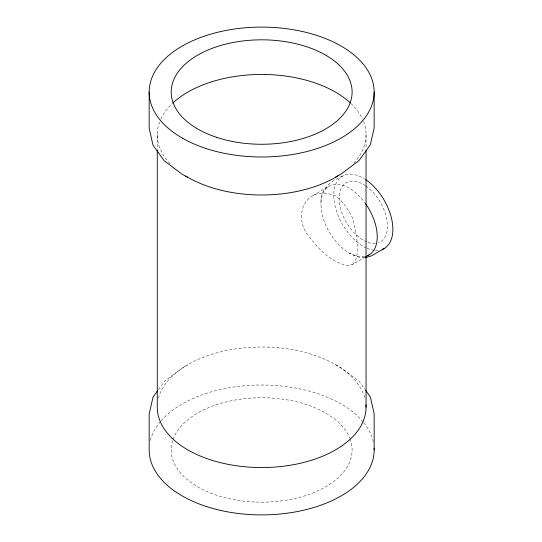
<?xml version="1.0" encoding="UTF-8"?>
<svg xmlns="http://www.w3.org/2000/svg" width="542" height="542" viewBox="0 0 542 542"><rect width="100%" height="100%" fill="white"/><g stroke="black" fill="none" stroke-linecap="round" stroke-linejoin="round"><path stroke-width="0.41" stroke-dasharray="2.71 2.03" d="M158.433 389.623L164.321 381.446L182.227 367.984L187.959 364.732M352.591 264.408C359.075 257.789 357.103 247.342 356.839 238.947C355.809 231.563 354.387 224.225 352.137 217.112C348.066 209.009 342.646 201.563 335.579 195.811C328.737 193.121 320.85 191.631 313.987 195.086C299.611 201.827 298.452 221.15 306.576 233.25C317.016 247.376 329.705 262.145 347.768 265.648L352.591 264.408L364.691 257.423M342.463 176.103C330.064 181.462 319.57 189.49 321.04 204.3M312.89 195.513L329.265 186.062M364.502 257.714L358.174 257.098L349.116 253.019M335.579 364.603L341.318 367.862L359.163 381.297L365.01 389.468M366.046 134.626L366.046 148.176M157.275 134.809L157.275 149.199M364.691 256.529A39.756 22.954 60 0 1 327.876 229.517A39.756 22.954 60 0 1 328.154 186.773A39.756 22.954 60 0 1 365.044 202.965M158.454 398.262A104.382 60.264 0 0 1 262.958 347.022A104.382 60.264 0 0 1 365.227 399.745M350.01 438.769A90.446 52.222 0 0 1 263.06 502.163A90.446 52.222 0 0 1 172.756 440.341M173.027 439.555A90.446 52.222 0 0 1 260.268 397.74A90.446 52.222 0 0 1 349.705 437.983M375.41 243.439A34.166 19.729 60 0 1 367.53 242.206M366.832 241.935A34.166 19.729 60 0 1 339.177 199.3A34.166 19.729 60 0 1 365.213 185.581M365.85 186.014A34.166 19.729 60 0 1 386.521 217.864A34.166 19.729 60 0 1 378.391 242.816M150.405 440.341A112.492 64.945 0 0 1 160.601 421.419M161.17 420.755A112.492 64.945 0 0 1 262.856 385.01A112.492 64.945 0 0 1 363.201 421.994M363.75 422.665A112.492 64.945 0 0 1 373.269 441.798M363.486 121.442A104.382 60.264 0 0 1 353.309 163.569M170.093 163.65A104.382 60.264 0 0 1 159.782 121.598M160.798 119.193A104.382 60.264 0 0 1 172.329 103.542M350.925 103.475A104.382 60.264 0 0 1 362.456 119.044M378.072 250.384A41.788 24.126 60 0 1 375.003 250.384M374.21 250.309A41.788 24.126 60 0 1 367.171 248.351M366.406 248.012A41.788 24.126 60 0 1 333.784 195.919A41.788 24.126 60 0 1 365.247 179.368"/><path stroke-width="0.81" d="M157.458 390.985L153.04 397.117L149.165 413.925L149.165 450.036A112.492 64.945 0 0 0 263.195 514.893A112.492 64.945 0 0 0 374.122 448.268M365.403 257.01L368.966 254.957M384.19 248.507L371.399 255.892L365.288 257.796M335.363 177.268L341.101 174.016L359.007 160.554L370.281 144.883L374.156 128.075L374.156 91.964M187.742 177.397L182.01 174.138L164.158 160.703L152.959 145.046L149.165 128.237L149.165 92.126M365.498 390.152L370.369 396.954L374.156 413.763L374.156 449.874M366.046 150.71L366.046 407.191M157.275 150.046L157.275 407.374A104.382 60.264 0 0 0 263.961 467.536A104.382 60.264 0 0 0 365.952 404.718M365.511 203.609A39.756 22.954 60 0 1 367.625 255.628M338.493 175.52A104.382 60.264 0 0 1 185.594 175.987M172.898 103.007A104.382 60.264 0 0 1 350.356 102.939M365.891 179.795A41.788 24.126 60 0 1 391.554 218.534A41.788 24.126 60 0 1 382.042 249.51M216.441 137.275A90.446 52.222 0 0 0 352.11 92.045A90.446 52.222 0 0 0 216.441 46.822A90.446 52.222 0 0 0 216.441 137.275M182.2 138.02A112.492 64.945 0 0 0 370.355 108.786A112.492 64.945 0 0 0 232.43 29.329A112.492 64.945 0 0 0 182.2 138.02"/></g></svg>
